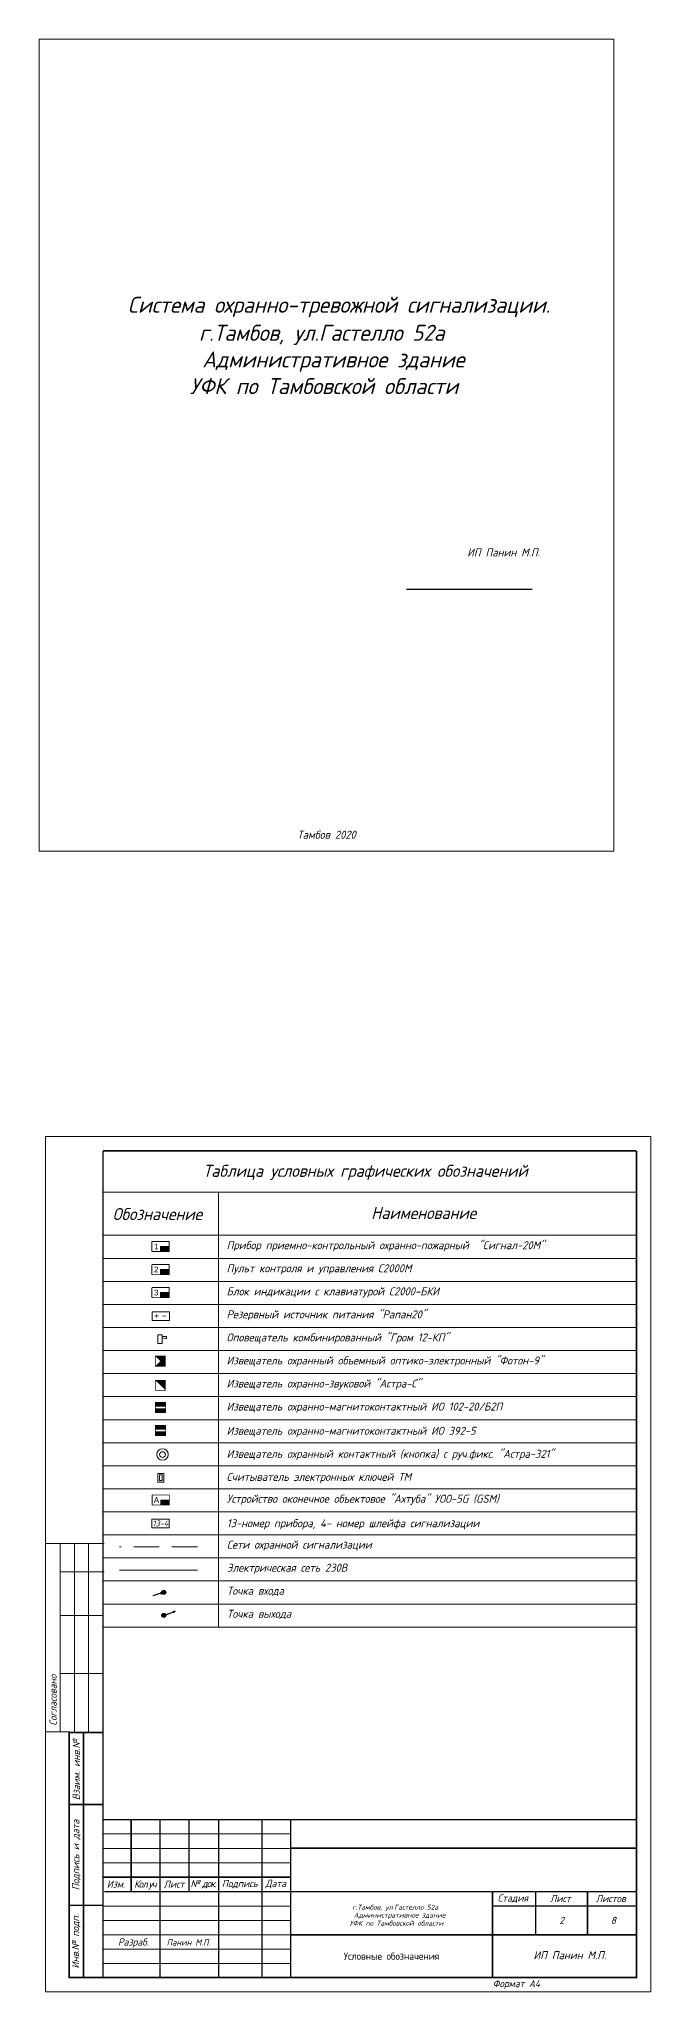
# Model space of a CAD drawing. Header units: inches. Extents: x 846 to 2125, y 393 to 1751.
# Drawn here: x 874.6 to 951, y 1507.4 to 1751.5 of the extents above; entities that cross this region are included whole.
import ezdxf

# ---------------------------------------------------------------- set-up
doc = ezdxf.new("R2010")
doc.units = ezdxf.units.IN
doc.header["$MEASUREMENT"] = 0
for name, pattern in [('Caddy_Solid', [0]), ('HIDDEN2', [4.7625, 3.175, -1.5875]), ('НЕВИДИМАЯ', [9.525, 6.35, -3.175])]:
    doc.linetypes.add(name, pattern=pattern)
doc.layers.get('0').transparency = 0.7
for name, color, linetype in [('BLK_12_THHN', 9, 'Continuous'), ('DESC', 7, 'Continuous'), ('LINK', 9, 'Continuous')]:
    doc.layers.add(name, color=color, linetype=linetype)
doc.styles.get("Standard").update_dxf_attribs({"font": 'GOST_Common Italic_0.ttf'})

# ---------------------------------------------------------------- blocks, each defined once
blk = doc.blocks.new('Объем')
at = {"const_width": 0.2}
blk.add_lwpolyline([(0, 0), (0, 3), (3, 3), (3, 0)], close=True, dxfattribs=at)
for points in [[(0.21, 2.94), (0.21, 0.09)], [(0.41, 2.94), (0.41, 0.09)], [(0.61, 2.94), (0.61, 0.09)], [(0.8, 2.94), (0.8, 0.09)], [(1.01, 2.94), (1.01, 0.09)], [(1.21, 2.94), (1.21, 0.09)], [(1.39, 1.52), (2.81, 2.97)], [(1.39, 2.94), (1.39, 0.09)], [(1.39, 1.48), (2.82, 0.03)], [(1.56, 2.93), (1.56, 1.76)], [(1.56, 0.09), (1.56, 1.25)], [(1.74, 0.06), (1.74, 1.05)], [(1.76, 2.94), (1.76, 1.94)], [(1.94, 2.95), (1.94, 2.15)], [(1.94, 0.06), (1.94, 0.87)], [(2.13, 2.93), (2.13, 2.33)], [(2.13, 0.05), (2.13, 0.66)], [(2.3, 2.93), (2.3, 2.52)], [(2.31, 0.06), (2.31, 0.48)], [(2.49, 2.94), (2.49, 2.7)], [(2.49, 0.07), (2.49, 0.29)]]:
    blk.add_lwpolyline(points, dxfattribs=at)
blk = doc.blocks.new('Звуковой')
blk.add_lwpolyline([(0.1, 2.9, 0, 4, 0), (1.5, 1.51, 4, 4, 0)], format="xyseb")
at = {"const_width": 0.2}
blk.add_lwpolyline([(0, 0), (0, 3), (3, 3), (3, 0)], close=True, dxfattribs=at)

msp = doc.modelspace()

# ---------------------------------------------------------------- hatches: boundary and pattern name
at = {"layer": 'BLK_12_THHN'}
h = msp.add_hatch(color=0, dxfattribs=at)
h.dxf.hatch_style = 1
h.paths.add_polyline_path([(889.96, 1557.28), (889.78, 1557.22), (889.81, 1557.14)])
h.paths.add_polyline_path([(889.76, 1557.3), (889.78, 1557.22), (889.96, 1557.28)])
h = msp.add_hatch(color=0, dxfattribs=at)
h.dxf.hatch_style = 1
h.paths.add_polyline_path([(890.44, 1557.35, 1), (889.95, 1557.35, 1)])
h = msp.add_hatch(color=0, dxfattribs=at)
h.dxf.hatch_style = 1
h.paths.add_polyline_path([(891.59, 1554.94), (891.42, 1554.88), (891.44, 1554.8)])
h.paths.add_polyline_path([(891.39, 1554.96), (891.42, 1554.88), (891.59, 1554.94)])
h = msp.add_hatch(color=0, dxfattribs=at)
h.dxf.hatch_style = 1
h.paths.add_polyline_path([(890.44, 1554.47, 1), (889.95, 1554.47, 1)])
at = {"layer": 'DESC', "lineweight": 15}
for points in [[(889.78, 1600.57), (889.78, 1599.94), (890.86, 1599.94), (890.86, 1600.57)], [(889.78, 1597.69), (889.78, 1597.06), (890.86, 1597.06), (890.86, 1597.69)], [(889.78, 1594.81), (889.78, 1594.18), (890.86, 1594.18), (890.86, 1594.81)], [(889.81, 1568.89), (889.81, 1568.26), (890.89, 1568.26), (890.89, 1568.89)]]:
    msp.add_hatch(color=0, dxfattribs=at).paths.add_polyline_path(points)
h = msp.add_hatch(color=0, dxfattribs=at)
h.dxf.hatch_style = 1
h.paths.add_polyline_path([(889.14, 1580.29), (889.14, 1579.83), (890.4, 1579.83), (890.4, 1580.29)])
h.paths.add_polyline_path([(890.4, 1580.62), (890.4, 1581.09), (889.14, 1581.09), (889.14, 1580.62)])
h = msp.add_hatch(color=0, dxfattribs=at)
h.dxf.hatch_style = 1
h.paths.add_polyline_path([(889.14, 1577.41), (889.14, 1576.95), (890.4, 1576.95), (890.4, 1577.41)])
h.paths.add_polyline_path([(890.4, 1577.74), (890.4, 1578.21), (889.14, 1578.21), (889.14, 1577.74)])

# ---------------------------------------------------------------- linework, layer by layer
at = {"layer": 'BLK_12_THHN', "color": 0}
for p, q in [((889.96, 1557.28), (888.84, 1556.9)), ((889.96, 1557.28), (889.76, 1557.3)), ((889.81, 1557.14), (889.76, 1557.3)), ((889.96, 1557.28), (889.81, 1557.14)), ((891.59, 1554.94), (890.48, 1554.56)), ((891.59, 1554.94), (891.39, 1554.96)), ((891.44, 1554.8), (891.39, 1554.96))]:
    msp.add_line(p, q, dxfattribs=at)
for centre in [(890.19, 1557.35), (890.19, 1554.47)]:
    msp.add_circle(centre, 0.249, dxfattribs=at)
at = {"layer": 'DESC', "linetype": 'Caddy_Solid', "lineweight": 15}
for p, q in [((874.62, 1751.48), (874.62, 1650)), ((946.38, 1751.48), (874.62, 1751.48)), ((946.38, 1650), (946.38, 1751.48)), ((874.62, 1650), (946.38, 1650))]:
    msp.add_line(p, q, dxfattribs=at)
at = {"layer": 'DESC', "color": 0, "lineweight": 15}
for p, q in [((875.41, 1507.41), (875.41, 1614.33)), ((875.41, 1614.33), (951.01, 1614.33)), ((951.01, 1614.33), (951.01, 1507.41)), ((882.64, 1607.37), (949.24, 1607.37)), ((897.04, 1607.37), (897.04, 1553.01)), ((949.24, 1607.37), (949.24, 1584.69)), ((897.04, 1601.97), (949.24, 1601.97)), ((949.24, 1601.19), (949.24, 1600.71)), ((882.64, 1599.09), (949.24, 1599.09)), ((882.64, 1596.21), (949.24, 1596.21)), ((882.64, 1593.33), (949.24, 1593.33)), ((882.64, 1590.45), (949.24, 1590.45)), ((897.04, 1587.57), (949.24, 1587.57)), ((882.64, 1584.69), (949.24, 1584.69)), ((949.24, 1584.69), (949.24, 1541.49)), ((882.64, 1581.81), (949.24, 1581.81)), ((882.64, 1578.93), (949.24, 1578.93)), ((882.64, 1576.05), (949.24, 1576.05)), ((882.64, 1573.17), (949.24, 1573.17)), ((882.64, 1570.29), (949.24, 1570.29)), ((882.64, 1567.41), (949.24, 1567.41)), ((882.64, 1564.53), (949.24, 1564.53)), ((875.48, 1563.46), (882.74, 1563.46)), ((877.26, 1563.46), (877.26, 1539.96)), ((879.04, 1563.46), (879.04, 1539.96)), ((880.81, 1563.46), (880.81, 1539.96)), ((877.26, 1559.91), (882.74, 1559.91)), ((882.64, 1561.65), (949.24, 1561.65)), ((882.64, 1558.77), (949.24, 1558.77)), ((882.64, 1555.89), (949.24, 1555.89)), ((877.26, 1554.44), (882.61, 1554.44)), ((882.64, 1553.01), (949.24, 1553.01)), ((877.26, 1547.2), (882.61, 1547.2)), ((878.44, 1539.91), (875.49, 1539.91)), ((882.63, 1527.15), (906.03, 1527.15)), ((882.63, 1525.35), (906.03, 1525.35)), ((882.63, 1516.35), (906.03, 1516.35)), ((882.63, 1514.55), (906.03, 1514.55)), ((882.61, 1510.95), (906.03, 1510.95)), ((882.63, 1512.75), (906.03, 1512.75)), ((951.01, 1507.41), (875.41, 1507.41))]:
    msp.add_line(p, q, dxfattribs=at)
at = {"layer": 'DESC', "color": 0, "linetype": 'HIDDEN2', "lineweight": 15}
msp.add_line((894.38, 1563.02), (884.68, 1563.02), dxfattribs=at)
at = {"layer": 'DESC', "color": 0, "linetype": 'ByBlock', "lineweight": 15}
msp.add_line((894.38, 1560.14), (884.68, 1560.14), dxfattribs=at)
at = {"layer": 'DESC', "color": 0, "linetype": 'Continuous', "lineweight": 15}
for p, q in [((882.7, 1523.55), (906.06, 1523.55)), ((882.7, 1518.11), (905.96, 1518.11))]:
    msp.add_line(p, q, dxfattribs=at)
at = {"layer": 'DESC', "color": 0, "lineweight": 15}
msp.add_lwpolyline([(949.21, 1612.53, 0.18, 0.18, 0), (949.21, 1509.21, 0.18, 0.18, 0), (878.37, 1509.21, 0.18, 0.18, 0), (878.37, 1539.89, 0, 0, 0)], format="xyseb", dxfattribs=at)
for points, const_width in [([(882.61, 1509.21), (882.61, 1612.53)], 0.18), ([(882.61, 1612.53), (949.21, 1612.53)], 0.18), ([(888.7, 1601.2), (888.7, 1599.94)], 0.108), ([(888.7, 1601.2), (890.86, 1601.2), (890.86, 1599.94), (888.7, 1599.94)], 0.108), ([(888.7, 1598.32), (888.7, 1597.06)], 0.108), ([(888.7, 1598.32), (890.86, 1598.32), (890.86, 1597.06), (888.7, 1597.06)], 0.108), ([(888.7, 1595.44), (888.7, 1594.18)], 0.108), ([(888.7, 1595.44), (890.86, 1595.44), (890.86, 1594.18), (888.7, 1594.18)], 0.108), ([(889.14, 1581.09), (890.4, 1581.09), (890.4, 1579.83), (889.14, 1579.83), (889.14, 1581.09)], 0.084), ([(889.14, 1578.21), (890.4, 1578.21), (890.4, 1576.95), (889.14, 1576.95), (889.14, 1578.21)], 0.084), ([(888.73, 1569.52), (888.73, 1568.26)], 0.108), ([(888.73, 1569.52), (890.89, 1569.52), (890.89, 1568.26), (888.73, 1568.26)], 0.108), ([(878.29, 1539.83), (882.69, 1539.83)], 0.18), ([(880.17, 1509.23), (880.17, 1539.89)], 0.18), ([(878.37, 1530.83), (882.69, 1530.83)], 0.18), ([(882.63, 1528.95), (949.21, 1528.95)], 0.18), ([(889.73, 1528.95), (889.73, 1509.15)], 0.18), ([(897.03, 1528.95), (897.03, 1509.15)], 0.18), ([(902.46, 1528.9), (902.46, 1509.21)], 0.18), ([(906.03, 1528.95), (906.03, 1509.15)], 0.18), ([(906.04, 1525.38), (949.21, 1525.38)], 0.18), ([(882.63, 1521.75), (906.03, 1521.75)], 0.18), ([(878.37, 1518.23), (882.69, 1518.23)], 0.18), ([(906.03, 1518.15), (906.03, 1518.15)], 0.072), ([(931.23, 1519.92), (931.23, 1509.21)], 0.18), ([(931.23, 1518.15), (949.21, 1518.15)], 0.18), ([(936.63, 1519.92), (936.63, 1514.55)], 0.18), ([(906.03, 1514.55), (949.21, 1514.55)], 0.18)]:
    msp.add_lwpolyline(points, dxfattribs=dict(at, const_width=const_width))
for points in [[(897.04, 1601.97), (882.61, 1601.97)], [(890.86, 1600.57), (889.78, 1600.57)], [(889.78, 1600.57), (889.78, 1599.94)], [(889.78, 1599.94), (889.78, 1599.94)], [(890.86, 1597.69), (889.78, 1597.69)], [(889.78, 1597.69), (889.78, 1597.06)], [(889.78, 1597.06), (889.78, 1597.06)], [(890.86, 1594.81), (889.78, 1594.81)], [(889.78, 1594.81), (889.78, 1594.18)], [(889.78, 1594.18), (889.78, 1594.18)], [(889.46, 1589.53), (889.46, 1588.45), (890, 1588.45), (890, 1589.53), (889.46, 1589.53)], [(890, 1589.32), (890.54, 1589.32)], [(890, 1589.32), (890, 1589.14), (890.54, 1589.05)], [(890.54, 1589.32), (890.54, 1589.05)], [(897.04, 1587.57), (882.61, 1587.57)], [(889.46, 1572.22), (890.18, 1572.22), (890.18, 1571.14), (889.46, 1571.14), (889.46, 1572.22)], [(889.64, 1572.04), (890, 1572.04), (890, 1571.32), (889.64, 1571.32), (889.64, 1572.04)], [(890.89, 1568.89), (889.81, 1568.89)], [(889.81, 1568.89), (889.81, 1568.26)], [(889.81, 1568.26), (889.81, 1568.26)], [(888.69, 1566.51), (890.85, 1566.51), (890.85, 1565.43), (888.69, 1565.43), (888.69, 1566.51)]]:
    msp.add_lwpolyline(points, dxfattribs=at)
for points in [[(888.74, 1591.33), (890.9, 1591.33), (890.9, 1592.41), (888.74, 1592.41)], [(889.14, 1581.09), (890.4, 1581.09), (890.4, 1580.62), (889.14, 1580.62)], [(890.4, 1579.83), (889.14, 1579.83), (889.14, 1580.29), (890.4, 1580.29)], [(889.14, 1578.21), (890.4, 1578.21), (890.4, 1577.74), (889.14, 1577.74)], [(890.4, 1576.95), (889.14, 1576.95), (889.14, 1577.41), (890.4, 1577.41)]]:
    msp.add_lwpolyline(points, close=True, dxfattribs=at)
at = {"layer": 'DESC', "color": 0, "linetype": 'НЕВИДИМАЯ', "lineweight": 15, "const_width": 0.072}
for points in [[(889.05, 1591.89), (889.54, 1591.89)], [(889.29, 1592.14), (889.29, 1591.66)], [(890.02, 1591.89), (890.51, 1591.89)]]:
    msp.add_lwpolyline(points, dxfattribs=at)
at = {"layer": 'DESC', "color": 0, "linetype": 'Continuous', "lineweight": 15, "const_width": 0.18}
for points in [[(886.12, 1520.04), (886.12, 1528.95)], [(893.35, 1519.94), (893.35, 1528.95)], [(882.77, 1519.94), (949.21, 1519.94)], [(943.09, 1519.94), (943.09, 1514.55)]]:
    msp.add_lwpolyline(points, dxfattribs=at)
at = {"layer": 'DESC', "color": 0, "linetype": 'Continuous', "lineweight": 15}
for radius in [0.72, 0.36]:
    msp.add_circle((890.03, 1574.57), radius, dxfattribs=at)
at = {"layer": 'LINK', "color": 0}
msp.add_line((920.5, 1682.71), (936.18, 1682.71), dxfattribs=at)

# ---------------------------------------------------------------- block references
at = {"layer": 'DESC', "color": 0, "lineweight": 15}
for name, p, xscale, yscale, zscale, rotation in [('Объем', (890.39, 1585.61), -0.4199760000000501, 0.4199760000000061, 0.4199760000000001, 0.05815664228504325), ('Звуковой', (889.14, 1583.84), 0.4199975999999516, 0.4199975999999516, 0.4199975999999516, 270)]:
    msp.add_blockref(name, p, dxfattribs=dict(at, xscale=xscale, yscale=yscale, zscale=zscale, rotation=rotation))

# ---------------------------------------------------------------- texts
at = {"layer": 'DESC', "color": 0, "lineweight": 15, "attachment_point": 1}
for s, width, heights, insert, char_height in [('Система охранно-тревожной сигнализации.', 59.1919, [0], (885.69, 1719.27), 2), ('\\pi12.9823;г.Тамбов, ул.Гастелло 52а\\P\\pi12.16336; Административное здание \\P\\pi11.84291;УФК по Тамбовской области', 59.1919, [0], (881.61, 1715.77), 2), ('\\pi4.80835;ИП Панин М.П.', 17.9743, [1.74], (923.26, 1687.82), 1), ('Тамбов 2020', 59.1919, [0], (906.85, 1652.54), 1), ('Таблица условных графических обозначений', 45.6025, [0.959], (895.1, 1610.78), 1.5), ('Обозначение', 14.4, [0], (883.79, 1605.38), 1.5), ('Наименование', 14.4, [0], (916.08, 1605.51), 1.5), ('Прибор приемно-контрольный охранно-пожарный  "Сигнал-20М"', 49.91, [0], (898.03, 1601.23), 1), ('Пульт контроля и управления С2000М', 49.91, [1.3], (898.03, 1598.35), 1), ('Блок индикации с клавиатурой С2000-БКИ', 49.91, [0], (898.03, 1595.47), 1), ('Резервный источник питания "Рапан20"', 49.91, [0], (898.03, 1592.59), 1), ('Оповещатель комбинированный "Гром 12-КП"', 49.91, [0], (898.03, 1589.71), 1), ('Извещатель охранный объемный оптико-электронный "Фотон-9"', 49.91, [0], (898.03, 1586.83), 1), ('Извещатель охранно-звуковой "Астра-С"', 49.91, [0], (898.03, 1583.95), 1), ('Извещатель охранно-магнитоконтактный ИО 102-20/Б2П', 49.91, [0], (898.03, 1581.07), 1), ('Извещатель охранно-магнитоконтактный ИО 392-5', 49.91, [0], (898.03, 1578.04), 1), ('Извещатель охранный контактный (кнопка) с руч.фикс. "Астра-321"', 49.91, [0], (898.03, 1575.16), 1), ('Считыватель электронных ключей ТМ', 49.91, [0], (898.03, 1572.28), 1), ('Устройство оконечное объектовое "Ахтуба" УОО-5G (GSM)', 49.91, [0], (898.06, 1569.55), 1), ('13-номер прибора, 4- номер шлейфа сигнализации', 49.91, [0], (898.06, 1566.49), 1), ('Сети охранной сигнализации', 49.91, [0], (898.07, 1563.81), 1), ('Электрическая сеть 230В', 49.91, [0], (898.07, 1560.93), 1), ('Точка входа', 49.91, [0], (898.07, 1558.05), 1), ('Точка выхода', 49.91, [0], (898.07, 1555.17), 1), ('\\pi24.61185;г.Тамбов, ул.Гастелло 52а\\P\\pi24.36617; Административное здание \\P\\pi24.27003;УФК по Тамбовской области', 59.1919, [0], (889.12, 1518.3), 0.6), ('\\pi4.80835;ИП Панин М.П.', 17.9743, [1.74], (931.54, 1512.5), 1)]:
    msp.add_mtext_dynamic_manual_height_columns(s, width=width, gutter_width=1, heights=heights, dxfattribs=dict(at, insert=insert, char_height=char_height))
at = {"layer": 'DESC', "color": 0, "lineweight": 15}
for s, insert, char_height, width, attachment_point in [('{\\fArial|b0|i0|c204|p34;1}', (889.24, 1600.57), 0.72, 1.08, 5), ('{\\fArial|b0|i0|c204|p34;2}', (889.24, 1597.69), 0.72, 1.08, 5), ('{\\fArial|b0|i0|c204|p34;3}', (889.24, 1594.81), 0.72, 1.08, 5), ('{\\fArial|b0|i0|c204|p34;А}', (889.27, 1568.89), 0.72, 1.08, 5), ('13-4', (889.77, 1565.97), 0.72, 2.16, 5), ('Изм.', (884.21, 1520.88), 0.9, 3.4805, 5), ('{\\T0.85;Кол.уч}', (887.85, 1520.78), 0.9, 3.6119, 5), ('Лист', (891.47, 1520.88), 0.9, 3.6273, 5), ('{\\T0.85;№ док.}', (895.13, 1520.88), 0.9, 3.6803, 5), ('Подпись', (899.67, 1520.88), 0.9, 5.4, 5), ('Дата', (904.17, 1520.88), 0.9, 3.6, 5), ('Стадия', (933.77, 1519.08), 0.9, 5.4, 5), ('Лист', (939.71, 1519.08), 0.9, 6.48, 5), ('Листов', (946, 1519.08), 0.9, 6.0943, 5), ('2', (939.86, 1516.35), 0.9, 6.4543, 5), ('8', (946.32, 1516.35), 0.9, 6.4543, 5), ('Разраб.', (886.39, 1513.53), 0.9, 7.0924, 5), ('{\\fGOST Common|b0|i0|c204|p34;Условные обозначения }', (918.63, 1511.88), 0.9, 25.2, 5), ('Формат А4', (931.26, 1508.33), 0.9, 9.0683, 4)]:
    msp.add_mtext(s, dxfattribs=dict(at, insert=insert, char_height=char_height, width=width, attachment_point=attachment_point))
at = {"layer": 'DESC', "color": 0, "lineweight": 15, "char_height": 0.9, "rotation": 90}
for s, insert, width, attachment_point in [('Cогласовано', (875.92, 1540.67), 10.814, 1), (' Взаим. инв.№', (879.27, 1530.83), 16.5013, 4), ('Подпись и дата', (879.27, 1524.53), 12.6, 5), ('Инв.№ подп.', (879.24, 1513.73), 9, 5)]:
    msp.add_mtext(s, dxfattribs=dict(at, insert=insert, width=width, attachment_point=attachment_point))
at = {"layer": 'DESC', "lineweight": 15, "insert": (893.27, 1513.6), "char_height": 0.787, "width": 6.3, "attachment_point": 5}
msp.add_mtext('Панин М.П.', dxfattribs=at)

doc.saveas('drawing.dxf')
